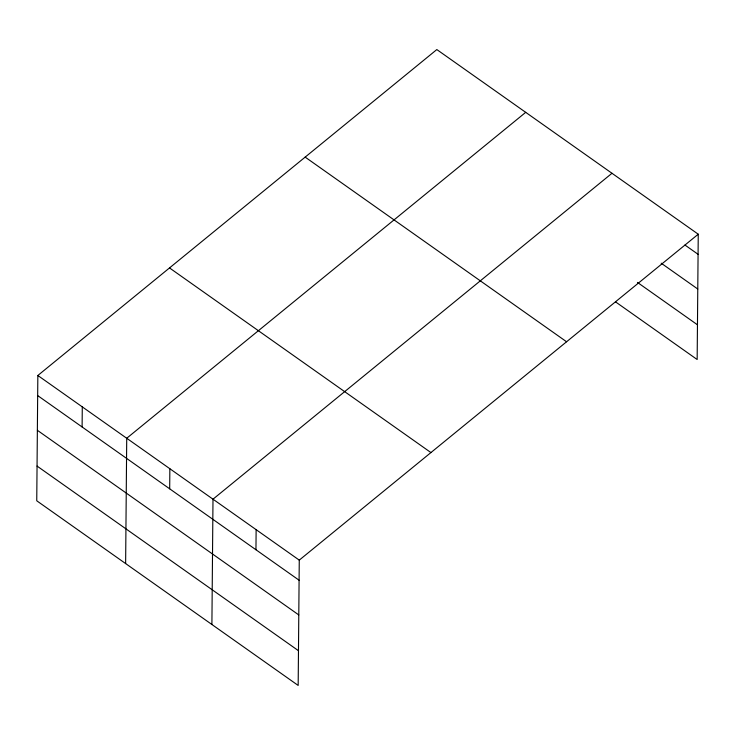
<?xml version="1.0" encoding="UTF-8"?>
<svg xmlns="http://www.w3.org/2000/svg" width="735" height="735" viewBox="0 0 735 735"><rect width="100%" height="100%" fill="white"/><g stroke="black" fill="none" stroke-linecap="round" stroke-linejoin="round"><path stroke-width="1.1" d="M37.843 375.484L36.75 500.792L298.171 685.433L299.264 560.125L698.25 234.208L436.829 49.567L37.843 375.484L299.264 560.125M82.109 426.962L82.283 406.868M125.63 563.57L126.723 438.262L525.709 112.345M169.684 488.821L169.858 468.728M211.9 624.502L212.994 499.194L611.979 173.276M255.955 549.752L256.129 529.659M698.25 234.208L697.157 359.516L615.581 301.901M684.946 245.031L698.075 254.301M661.197 263.194L697.772 289.02M637.447 282.415L697.46 324.796M305.163 157.115L566.584 341.766M169.509 267.926L430.93 452.576M37.669 395.577L299.09 580.218M37.366 430.297L298.787 614.938M37.053 466.073L298.474 650.714"/></g></svg>
